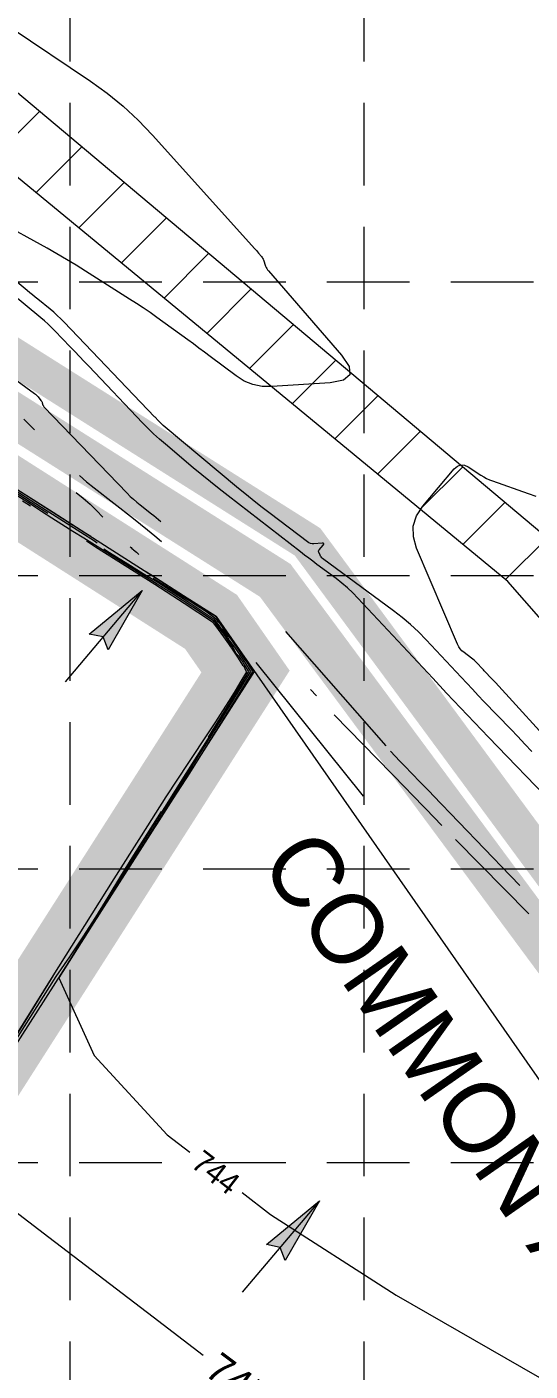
# Model space of a CAD drawing. Header units: feet. Extents: x 46644 to 49208, y 46045 to 47649.
# Drawn here: x 48399.9 to 48468.5, y 46978.4 to 47161.6 of the extents above; entities that cross this region are included whole.
import ezdxf
from ezdxf.enums import TextEntityAlignment as Align

# ---------------------------------------------------------------- set-up
doc = ezdxf.new("R2010")
doc.units = ezdxf.units.FT
doc.header["$MEASUREMENT"] = 0
doc.linetypes.add('DGN Style 3', pattern=[33.544038, 23.960027, -9.584011])
doc.linetypes.add('HIDDEN', pattern=[0.375, 0.25, -0.125])
for name, color, linetype, lineweight in [('06213 - LEVE 12', 1, 'Continuous', 0), ('EC', 35, 'Continuous', 0), ('Level 11', 1, 'Continuous', 0), ('Level 29', 1, 'Continuous', 0), ('Level 4', 1, 'Continuous', 0), ('Level 45', 1, 'Continuous', 0), ('Level 52', 1, 'Continuous', 0), ('LIMITS OF DISTURBANCE', 1, 'HIDDEN', 0), ('PC', 35, 'Continuous', 0), ('WATER', 5, 'Continuous', 0)]:
    doc.layers.add(name, color=color, linetype=linetype, lineweight=lineweight)
doc.layers.add('GRID', color=254, linetype='HIDDEN')
doc.layers.add('SILT FENCE', color=200, linetype='Continuous')
doc.styles.add('Style-WORKING', font='WORKING.shx')
doc.styles.add('SURVEY', font='surveyor.shx')

msp = doc.modelspace()

# ---------------------------------------------------------------- hatches: boundary and pattern name
at = {"layer": 'Level 52', "linetype": 'Continuous', "lineweight": 0}
for points in [[(48410.99, 47076.69), (48410.31, 47078.47), (48408.43, 47078.85), (48415.64, 47084.8)], [(48435.11, 46993.5), (48434.43, 46995.28), (48432.55, 46995.66), (48439.76, 47001.61)]]:
    msp.add_hatch(color=7, dxfattribs=at).paths.add_polyline_path(points)
at = {"layer": 'WATER', "linetype": 'Continuous', "lineweight": 0}
h = msp.add_hatch(dxfattribs=at)
h.set_pattern_fill('ANSI31', color=5, scale=60, style=0)
h.paths.add_polyline_path([(47234.61, 47371.47), (47425.77, 47353.38), (47562.81, 47348.2), (47698.75, 47363.16), (47828.73, 47359.45), (47993.61, 47351.28), (48151.81, 47348.08), (48190.09, 47328.51), (48335.49, 47205.78), (48484.84, 47080.17), (48554.66, 46994.05), (48591.31, 46911.7), (48595.79, 46702.83), (48600.27, 46501.42), (48596.32, 46378.19), (48587.52, 46378.92), (48590.06, 46460.95), (48589.78, 46610.28), (48587.74, 46799.14), (48584.14, 46908.25), (48541.99, 46998.67), (48465.41, 47086.02), (48286.37, 47233.69), (48196.42, 47308.7), (48128.4, 47343.27), (47949.02, 47342.24), (47704.87, 47356.11), (47558.16, 47338.14), (47236.72, 47365.35)])

# ---------------------------------------------------------------- linework, layer by layer
at = {"layer": '06213 - LEVE 12', "color": 7, "linetype": 'Continuous', "lineweight": 0}
msp.add_line((48362.34, 46966.29), (48430.91, 47073.77), dxfattribs=at)
at = {"layer": 'EC', "color": 35, "linetype": 'DGN Style 3', "lineweight": 0}
for p, q in [((48397.67, 47161.55), (48408.59, 47154.19)), ((48408.59, 47154.19), (48410.88, 47152.54)), ((48410.88, 47152.54), (48413.05, 47150.77)), ((48413.05, 47150.77), (48415.1, 47148.86)), ((48415.1, 47148.86), (48417.05, 47146.83)), ((48417.05, 47146.83), (48430.97, 47131.34)), ((48402.68, 47131.41), (48394.1, 47136.18)), ((48400, 47125.64), (48392.01, 47132.21)), ((48404.01, 47130.66), (48402.68, 47131.41)), ((48405.32, 47129.89), (48404.01, 47130.66)), ((48430.97, 47131.34), (48431.1, 47131.2)), ((48431.1, 47131.2), (48431.23, 47131.05)), ((48431.23, 47131.05), (48431.35, 47130.91)), ((48431.35, 47130.91), (48431.48, 47130.76)), ((48431.48, 47130.76), (48431.88, 47130.28)), ((48431.88, 47130.28), (48431.97, 47130.17)), ((48401.86, 47121.92), (48392.75, 47129.39)), ((48406.63, 47129.1), (48405.32, 47129.89)), ((48407.92, 47128.3), (48406.63, 47129.1)), ((48431.97, 47130.17), (48432.04, 47130.06)), ((48432.04, 47130.06), (48432.1, 47129.94)), ((48432.1, 47129.94), (48432.15, 47129.82)), ((48432.15, 47129.82), (48432.45, 47128.98)), ((48432.45, 47128.98), (48432.52, 47128.8)), ((48432.52, 47128.8), (48432.61, 47128.64)), ((48432.61, 47128.64), (48432.71, 47128.48)), ((48432.71, 47128.48), (48432.83, 47128.33)), ((48413.93, 47124.5), (48407.92, 47128.3)), ((48432.83, 47128.33), (48442.79, 47116.85)), ((48400.36, 47125.35), (48400, 47125.64)), ((48400.72, 47125.06), (48400.36, 47125.35)), ((48401.07, 47124.77), (48400.72, 47125.06)), ((48401.43, 47124.48), (48401.07, 47124.77)), ((48403.09, 47123.12), (48401.43, 47124.48)), ((48403.59, 47122.69), (48403.09, 47123.12)), ((48414.86, 47123.9), (48413.93, 47124.5)), ((48415.79, 47123.28), (48414.86, 47123.9)), ((48416.71, 47122.64), (48415.79, 47123.28)), ((48402.35, 47121.51), (48401.86, 47121.92)), ((48402.83, 47121.08), (48402.35, 47121.51)), ((48403.3, 47120.63), (48402.83, 47121.08)), ((48404.08, 47122.25), (48403.59, 47122.69)), ((48404.55, 47121.8), (48404.08, 47122.25)), ((48405.01, 47121.33), (48404.55, 47121.8)), ((48417.33, 47108.46), (48405.01, 47121.33)), ((48417.62, 47122), (48416.71, 47122.64)), ((48421.85, 47118.94), (48417.62, 47122)), ((48403.75, 47120.18), (48403.3, 47120.63)), ((48405.83, 47118), (48403.75, 47120.18)), ((48406.46, 47117.34), (48405.83, 47118)), ((48422.61, 47118.38), (48421.85, 47118.94)), ((48423.37, 47117.82), (48422.61, 47118.38)), ((48424.14, 47117.25), (48423.37, 47117.82)), ((48407.1, 47116.67), (48406.46, 47117.34)), ((48407.73, 47116), (48407.1, 47116.67)), ((48408.37, 47115.34), (48407.73, 47116)), ((48424.89, 47116.68), (48424.14, 47117.25)), ((48428.42, 47114.02), (48424.89, 47116.68)), ((48442.79, 47116.85), (48443.81, 47115.32)), ((48396.75, 47114.71), (48400.97, 47111.63)), ((48415.69, 47107.62), (48408.37, 47115.34)), ((48429.54, 47113.32), (48428.42, 47114.02)), ((48443.89, 47114.19), (48443.03, 47113.44)), ((48443.81, 47115.32), (48443.89, 47114.19)), ((48430.72, 47112.84), (48429.54, 47113.32)), ((48431.97, 47112.59), (48430.72, 47112.84)), ((48433.29, 47112.57), (48431.97, 47112.59)), ((48441.22, 47113.1), (48433.29, 47112.57)), ((48443.03, 47113.44), (48441.22, 47113.1)), ((48400.97, 47111.63), (48401.1, 47111.52)), ((48401.1, 47111.52), (48401.23, 47111.41)), ((48401.23, 47111.41), (48401.35, 47111.29)), ((48401.35, 47111.29), (48401.46, 47111.15)), ((48401.46, 47111.15), (48401.86, 47110.67)), ((48401.86, 47110.67), (48401.91, 47110.6)), ((48401.91, 47110.6), (48401.96, 47110.52)), ((48401.96, 47110.52), (48402, 47110.43)), ((48402, 47110.43), (48402.03, 47110.35)), ((48402.03, 47110.35), (48402.12, 47110.05)), ((48402.12, 47110.05), (48402.15, 47109.99)), ((48402.15, 47109.99), (48402.18, 47109.93)), ((48402.18, 47109.93), (48402.21, 47109.88)), ((48402.21, 47109.88), (48402.26, 47109.83)), ((48402.26, 47109.83), (48413.59, 47098.04)), ((48417.41, 47108.38), (48417.33, 47108.46)), ((48417.49, 47108.29), (48417.41, 47108.38)), ((48417.57, 47108.21), (48417.49, 47108.29)), ((48417.65, 47108.13), (48417.57, 47108.21)), ((48399.54, 47108.12), (48400.27, 47107.41)), ((48400.27, 47107.41), (48400.99, 47106.68)), ((48416.43, 47106.86), (48415.69, 47107.62)), ((48417.2, 47106.12), (48416.43, 47106.86)), ((48418.02, 47107.73), (48417.65, 47108.13)), ((48418.14, 47107.61), (48418.02, 47107.73)), ((48418.26, 47107.5), (48418.14, 47107.61)), ((48418.38, 47107.39), (48418.26, 47107.5)), ((48418.51, 47107.28), (48418.38, 47107.39)), ((48428.77, 47098.67), (48418.51, 47107.28)), ((48417.98, 47105.4), (48417.2, 47106.12)), ((48418.79, 47104.7), (48417.98, 47105.4)), ((48422.59, 47101.51), (48418.79, 47104.7)), ((48423.76, 47100.54), (48422.59, 47101.51)), ((48453.85, 47096.27), (48458.13, 47101.35)), ((48458.13, 47101.35), (48458.55, 47101.73)), ((48458.55, 47101.73), (48459.01, 47101.91)), ((48459.01, 47101.91), (48459.5, 47101.88)), ((48459.5, 47101.88), (48460.01, 47101.63)), ((48460.01, 47101.63), (48461.76, 47100.5)), ((48407.09, 47100.46), (48408.07, 47099.61)), ((48408.07, 47099.61), (48409.08, 47098.78)), ((48424.94, 47099.58), (48423.76, 47100.54)), ((48426.13, 47098.63), (48424.94, 47099.58)), ((48461.76, 47100.5), (48462.14, 47100.27)), ((48462.14, 47100.27), (48462.53, 47100.06)), ((48462.53, 47100.06), (48462.94, 47099.88)), ((48462.94, 47099.88), (48463.35, 47099.72)), ((48463.35, 47099.72), (48468.21, 47098.01)), ((48406.65, 47098.13), (48407.61, 47097.35)), ((48407.61, 47097.35), (48408.54, 47096.53)), ((48409.08, 47098.78), (48414.45, 47094.59)), ((48413.59, 47098.04), (48414.01, 47097.61)), ((48414.01, 47097.61), (48414.45, 47097.21)), ((48427.33, 47097.69), (48426.13, 47098.63)), ((48437.2, 47090.03), (48427.33, 47097.69)), ((48429.82, 47097.8), (48428.77, 47098.67)), ((48430.89, 47096.94), (48429.82, 47097.8)), ((48468.21, 47098.01), (48469.24, 47097.63)), ((48408.54, 47096.53), (48409.43, 47095.67)), ((48409.43, 47095.67), (48410.29, 47094.77)), ((48414.45, 47097.21), (48414.89, 47096.82)), ((48414.89, 47096.82), (48415.36, 47096.44)), ((48415.36, 47096.44), (48416.89, 47095.24)), ((48431.97, 47096.09), (48430.89, 47096.94)), ((48433.05, 47095.26), (48431.97, 47096.09)), ((48452.98, 47094.94), (48453.85, 47096.27)), ((48414.45, 47094.59), (48415.42, 47093.82)), ((48415.42, 47093.82), (48416.38, 47093.04)), ((48416.89, 47095.24), (48417.22, 47094.99)), ((48417.22, 47094.99), (48417.54, 47094.72)), ((48417.54, 47094.72), (48417.86, 47094.46)), ((48417.86, 47094.46), (48418.18, 47094.19)), ((48438.15, 47091.41), (48433.05, 47095.26)), ((48452.55, 47093.55), (48452.98, 47094.94)), ((48452.56, 47092.09), (48452.55, 47093.55)), ((48416.38, 47093.04), (48417.34, 47092.25)), ((48417.34, 47092.25), (48418.29, 47091.45)), ((48453, 47090.56), (48452.56, 47092.09)), ((48414.02, 47090.74), (48414.13, 47090.63)), ((48414.13, 47090.63), (48414.24, 47090.52)), ((48414.24, 47090.52), (48414.35, 47090.42)), ((48414.35, 47090.42), (48414.47, 47090.32)), ((48414.47, 47090.32), (48414.86, 47089.99)), ((48414.86, 47089.99), (48414.94, 47089.92)), ((48414.94, 47089.92), (48415.02, 47089.85)), ((48437.75, 47089.6), (48437.2, 47090.03)), ((48438.35, 47091.29), (48438.15, 47091.41)), ((48438.56, 47091.2), (48438.35, 47091.29)), ((48438.79, 47091.16), (48438.56, 47091.2)), ((48439.02, 47091.15), (48438.79, 47091.16)), ((48440.14, 47091.23), (48439.02, 47091.15)), ((48439.65, 47090.17), (48439.68, 47090.25)), ((48439.65, 47090.09), (48439.65, 47090.17)), ((48439.68, 47090), (48439.65, 47090.09)), ((48439.68, 47090.25), (48439.73, 47090.33)), ((48439.85, 47089.58), (48439.68, 47090)), ((48439.73, 47090.33), (48440.27, 47090.97)), ((48440.28, 47091.22), (48440.14, 47091.23)), ((48440.27, 47090.97), (48440.35, 47091.09)), ((48440.35, 47091.18), (48440.28, 47091.22)), ((48440.35, 47091.09), (48440.35, 47091.18)), ((48458.57, 47077.45), (48453, 47090.56)), ((48415.02, 47089.85), (48415.1, 47089.78)), ((48415.1, 47089.78), (48415.18, 47089.71)), ((48438.31, 47089.18), (48437.75, 47089.6)), ((48438.87, 47088.76), (48438.31, 47089.18)), ((48439.43, 47088.34), (48438.87, 47088.76)), ((48442.05, 47086.4), (48439.43, 47088.34)), ((48439.92, 47089.46), (48439.85, 47089.58)), ((48439.99, 47089.35), (48439.92, 47089.46)), ((48440.08, 47089.25), (48439.99, 47089.35)), ((48440.19, 47089.16), (48440.08, 47089.25)), ((48449.85, 47082.03), (48440.19, 47089.16)), ((48442.84, 47085.79), (48442.05, 47086.4)), ((48443.6, 47085.15), (48442.84, 47085.79)), ((48444.32, 47084.47), (48443.6, 47085.15)), ((48445.02, 47083.76), (48444.32, 47084.47)), ((48455.21, 47072.82), (48445.02, 47083.76)), ((48451.03, 47081.12), (48449.85, 47082.03)), ((48452.17, 47080.15), (48451.03, 47081.12)), ((48435.15, 47079.22), (48448.83, 47063.6)), ((48453.26, 47079.13), (48452.17, 47080.15)), ((48454.3, 47078.07), (48453.26, 47079.13)), ((48459.05, 47072.96), (48454.3, 47078.07)), ((48458.74, 47077.12), (48458.57, 47077.45)), ((48458.94, 47076.83), (48458.74, 47077.12)), ((48459.18, 47076.56), (48458.94, 47076.83)), ((48459.46, 47076.32), (48459.18, 47076.56)), ((48460.47, 47075.58), (48459.46, 47076.32)), ((48460.66, 47075.43), (48460.47, 47075.58)), ((48460.85, 47075.27), (48460.66, 47075.43)), ((48461.03, 47075.11), (48460.85, 47075.27)), ((48431.09, 47074.97), (48445.72, 47056.75)), ((48461.2, 47074.93), (48461.03, 47075.11)), ((48461.98, 47074.09), (48461.2, 47074.93)), ((48462.1, 47073.97), (48461.98, 47074.09)), ((48462.22, 47073.84), (48462.1, 47073.97)), ((48462.34, 47073.71), (48462.22, 47073.84)), ((48462.46, 47073.58), (48462.34, 47073.71)), ((48463.03, 47072.99), (48462.46, 47073.58)), ((48457.09, 47070.8), (48455.21, 47072.82)), ((48459.82, 47072.14), (48459.05, 47072.96)), ((48460.6, 47071.32), (48459.82, 47072.14)), ((48463.2, 47072.81), (48463.03, 47072.99)), ((48463.37, 47072.63), (48463.2, 47072.81)), ((48463.55, 47072.44), (48463.37, 47072.63)), ((48463.72, 47072.26), (48463.55, 47072.44)), ((48476.93, 47057.74), (48463.72, 47072.26)), ((48438.57, 47071.31), (48439.36, 47070.43)), ((48458.99, 47068.8), (48457.09, 47070.8)), ((48461.38, 47070.5), (48460.6, 47071.32)), ((48462.16, 47069.68), (48461.38, 47070.5)), ((48460.89, 47066.79), (48458.99, 47068.8)), ((48465.81, 47065.88), (48462.16, 47069.68)), ((48441.79, 47067.83), (48451.59, 47057.79)), ((48462.8, 47064.8), (48460.89, 47066.79)), ((48471.72, 47055.52), (48462.8, 47064.8)), ((48466.77, 47064.88), (48465.81, 47065.88)), ((48467.73, 47063.86), (48466.77, 47064.88)), ((48449.45, 47062.91), (48450.07, 47062.23)), ((48468.67, 47062.85), (48467.73, 47063.86)), ((48450.07, 47062.23), (48450.7, 47061.55)), ((48450.7, 47061.55), (48451.35, 47060.89)), ((48451.35, 47060.89), (48453.46, 47058.72)), ((48451.59, 47057.79), (48452.26, 47057.1)), ((48452.26, 47057.1), (48452.93, 47056.42)), ((48453.46, 47058.72), (48453.91, 47058.26)), ((48453.91, 47058.26), (48454.36, 47057.79)), ((48454.36, 47057.79), (48454.81, 47057.33)), ((48454.81, 47057.33), (48455.26, 47056.86)), ((48452.93, 47056.42), (48453.59, 47055.73)), ((48453.59, 47055.73), (48454.26, 47055.04)), ((48455.26, 47056.86), (48465.74, 47045.94)), ((48454.26, 47055.04), (48456.42, 47052.78)), ((48458.29, 47050.86), (48468.3, 47040.74)), ((48465.74, 47045.94), (48466.18, 47045.48)), ((48466.18, 47045.48), (48466.63, 47045.02)), ((48466.63, 47045.02), (48467.07, 47044.57))]:
    msp.add_line(p, q, dxfattribs=at)
at = {"layer": 'GRID', "color": 252, "linetype": 'HIDDEN', "lineweight": 0, "ltscale": 45}
for p, q in [((48405.8, 47606.85), (48405.8, 46206.68)), ((48445.8, 47606.85), (48445.8, 46206.68)), ((46685.8, 47126.85), (49165.8, 47126.85)), ((46685.8, 47086.85), (49165.8, 47086.85)), ((46685.8, 47046.85), (49165.8, 47046.85)), ((46685.8, 47006.85), (49165.8, 47006.85))]:
    msp.add_line(p, q, dxfattribs=at)
at = {"layer": 'Level 29', "color": 34, "linetype": 'Continuous', "lineweight": 0, "const_width": 10, "flags": 128}
msp.add_lwpolyline([(48372.26, 46983.68), (48429.71, 47073.75), (48425.01, 47080.51), (48263.65, 47183.45)], dxfattribs=at)
msp.add_lwpolyline([(48372.26, 46983.68), (48429.71, 47073.75), (48425.01, 47080.51), (48263.65, 47183.45)], dxfattribs=at)
at = {"layer": 'Level 4', "color": 7, "linetype": 'Continuous', "lineweight": 0}
for p, q in [((48057.75, 47315.99), (48425.71, 47081.25)), ((48425.71, 47081.25), (48520.03, 46945.76))]:
    msp.add_line(p, q, dxfattribs=at)
at = {"layer": 'Level 45', "color": 97, "linetype": 'Continuous', "lineweight": 0}
for p, q in [((48415.64, 47084.8), (48405.15, 47072.35)), ((48439.76, 47001.61), (48429.27, 46989.16))]:
    msp.add_line(p, q, dxfattribs=at)
at = {"layer": 'Level 52', "color": 7, "linetype": 'Continuous', "lineweight": 0, "flags": 128}
for points in [[(48410.99, 47076.69), (48410.31, 47078.47), (48408.43, 47078.85), (48415.64, 47084.8)], [(48435.11, 46993.5), (48434.43, 46995.28), (48432.55, 46995.66), (48439.76, 47001.61)]]:
    msp.add_lwpolyline(points, close=True, dxfattribs=at)
at = {"layer": 'LIMITS OF DISTURBANCE', "color": 1, "linetype": 'HIDDEN', "lineweight": 0, "ltscale": 100, "const_width": 5}
msp.add_lwpolyline([(48545.9, 46901.99), (48530.75, 46965.75), (48438.15, 47091.41), (48057.34, 47332.04), (48057.38, 47364.09), (47988.18, 47367.05), (47993.62, 47462), (48019.24, 47548.29), (47922.55, 47572.55), (47894.55, 47389.55), (47873.41, 47386.73), (47887.03, 47366.08), (47882.94, 47325.91), (47684.6, 47325.11)], dxfattribs=at)
at = {"layer": 'PC', "color": 35, "linetype": 'Continuous', "lineweight": 0, "flags": 128}
for points in [[(48331.63, 47141.26), (48337.23, 47137.64), (48354.01, 47126.76), (48365.2, 47119.51), (48368.67, 47117.25), (48371.96, 47115.12), (48375.09, 47113.09), (48378.09, 47111.14), (48381.01, 47109.26), (48383.86, 47107.42), (48386.39, 47105.8), (48388.9, 47104.2), (48391.4, 47102.61), (48393.88, 47101.03), (48396.36, 47099.45), (48398.84, 47097.86), (48401.29, 47096.28), (48402.81, 47095.3)], [(48365.35, 47119.75), (48370.43, 47116.45), (48375.39, 47113.24), (48380.07, 47110.2), (48384.37, 47107.41), (48388.14, 47104.97), (48391.25, 47102.97), (48392.62, 47102.09), (48393.85, 47101.31), (48395.01, 47100.57), (48396.2, 47099.81), (48397.48, 47098.99), (48398.96, 47098.05), (48401.93, 47096.15), (48405.41, 47093.92), (48409.14, 47091.53), (48409.52, 47091.29)], [(48398.72, 47097.68), (48400.41, 47096.58), (48401.91, 47095.61), (48403.32, 47094.7), (48404.71, 47093.82), (48406.2, 47092.89), (48407.68, 47091.97), (48410.58, 47090.16), (48413.57, 47088.29), (48416.61, 47086.38), (48419.62, 47084.46), (48422.53, 47082.56), (48425.34, 47080.69), (48425.89, 47079.94), (48426.44, 47079.19), (48426.97, 47078.45), (48427.48, 47077.72), (48427.97, 47077.01), (48428.4, 47076.26), (48428.76, 47075.88), (48429.04, 47075.46), (48429.32, 47075.04), (48429.58, 47074.61), (48429.82, 47074.15), (48430.1, 47073.75), (48427.67, 47069.72), (48425.13, 47065.6), (48424.64, 47064.82)], [(48408.64, 47092.13), (48407.95, 47092.57), (48403.51, 47095.41), (48399.07, 47098.24)], [(48399.35, 47097.01), (48399.95, 47096.62), (48400.42, 47096.32)], [(48408.04, 47091.54), (48409.3, 47090.74), (48413.32, 47088.21), (48417.37, 47085.63), (48421.36, 47083.05), (48425.23, 47080.5), (48425.97, 47079.49), (48426.7, 47078.49), (48427.39, 47077.5), (48428.05, 47076.53), (48428.69, 47075.57), (48429.28, 47074.6), (48429.44, 47074.51), (48429.52, 47074.34), (48429.6, 47074.17), (48429.67, 47074), (48429.73, 47073.83), (48429.82, 47073.72), (48429.09, 47072.42), (48428.32, 47071.13), (48427.48, 47069.78), (48426.58, 47068.37), (48425.63, 47066.91), (48424.64, 47065.4), (48421.94, 47061.35), (48418.87, 47056.66), (48415.48, 47051.37), (48411.78, 47045.52), (48407.78, 47039.14), (48403.49, 47032.27), (48397.94, 47023.4)], [(48410.4, 47090.46), (48411.19, 47089.96), (48413.67, 47088.42), (48415.79, 47087.1), (48417.89, 47085.81), (48419.93, 47084.53), (48421.87, 47083.28), (48423.69, 47082.07), (48425.44, 47080.88), (48425.8, 47080.38), (48426.18, 47079.89), (48426.55, 47079.4), (48426.9, 47078.91), (48427.25, 47078.43), (48427.51, 47077.92), (48428.05, 47077.26), (48428.53, 47076.59), (48429.01, 47075.9), (48429.48, 47075.2), (48429.92, 47074.48), (48430.38, 47073.76), (48426.19, 47066.94), (48421.92, 47060.05), (48417.58, 47053.1), (48413.18, 47046.1), (48408.74, 47039.07), (48404.28, 47032.03)], [(48430.91, 47073.77), (48429.18, 47076.26), (48427.45, 47078.75), (48425.71, 47081.25), (48421.27, 47084.08), (48416.83, 47086.91), (48416.23, 47087.29)], [(48417.12, 47086.47), (48419.52, 47084.96), (48420.91, 47084.11), (48422.11, 47083.36), (48423.15, 47082.71), (48424.04, 47082.13), (48424.79, 47081.6), (48425.52, 47081.08), (48425.74, 47080.83), (48425.94, 47080.58), (48426.15, 47080.33), (48426.35, 47080.08), (48426.56, 47079.81), (48426.63, 47079.57), (48427.34, 47078.64), (48428.02, 47077.7), (48428.7, 47076.74), (48429.36, 47075.77), (48430, 47074.77), (48430.65, 47073.77), (48428.56, 47070.33), (48426.43, 47066.87), (48424.26, 47063.4), (48422.06, 47059.91), (48419.83, 47056.41), (48417.6, 47052.9)], [(48430.38, 47073.76), (48425.98, 47066.81), (48421.59, 47059.85), (48417.21, 47052.9), (48412.87, 47045.94), (48408.55, 47038.98), (48404.28, 47032.03), (48409.1, 47021.41), (48419.05, 47010.64), (48422.12, 47008.26)], [(48418.23, 47054.67), (48417.13, 47052.93), (48414.47, 47048.72), (48412.7, 47045.84), (48410.97, 47043.02), (48409.28, 47040.29), (48407.57, 47037.59), (48405.76, 47034.89), (48403.89, 47032.17), (48401.3, 47028.1), (48398.7, 47024.01), (48396.12, 47019.91), (48393.57, 47015.81), (48391.08, 47011.7), (48388.69, 47007.59), (48402.92, 46996.69), (48417.14, 46985.8), (48423.95, 46980.59)], [(48403.52, 47032.32), (48388.31, 47007.73)], [(48429.24, 47002.75), (48433.1, 46999.76), (48450.24, 46988.78), (48469.43, 46977.73), (48489.65, 46966.66)]]:
    msp.add_lwpolyline(points, dxfattribs=at)
at = {"layer": 'SILT FENCE', "linetype": 'Continuous', "lineweight": 0, "const_width": 6}
msp.add_lwpolyline([(47960.89, 47337.14), (47964.24, 47319.46), (48059.79, 47319.3), (48271.66, 47188.73), (48433.75, 47086.16), (48525.13, 46962.65), (48558.3, 46824.36), (48553.08, 46411.84), (48553.16, 46409.7), (48334.38, 46390.99), (48041.78, 46578.97), (47979.26, 46521.69)], dxfattribs=at)
at = {"layer": 'WATER', "color": 5, "linetype": 'Continuous', "lineweight": 0}
msp.add_lwpolyline([(47698.75, 47363.16), (47828.73, 47359.45), (47993.61, 47351.28), (48151.81, 47348.08), (48190.09, 47328.51), (48335.49, 47205.78), (48484.84, 47080.17), (48554.66, 46994.05), (48591.31, 46911.7), (48595.79, 46702.83), (48600.27, 46501.42), (48596.32, 46378.19), (48587.52, 46378.92), (48590.06, 46460.95), (48589.78, 46610.28), (48587.74, 46799.14), (48584.14, 46908.25), (48541.99, 46998.67), (48465.41, 47086.02), (48286.37, 47233.69), (48196.42, 47308.7), (48128.4, 47343.27), (47949.02, 47342.24), (47704.87, 47356.11)], dxfattribs=at)

# ---------------------------------------------------------------- texts
at = {"layer": 'Level 11', "color": 7, "linetype": 'Continuous', "lineweight": 0, "insert": (48470.44, 47000.02), "char_height": 9.6, "attachment_point": 5, "rotation": 304.886, "line_spacing_factor": 0.722892, "style": 'SURVEY'}
msp.add_mtext('\\FENGINEERING.shx;COMMON AREA C-3', dxfattribs=at)
at = {"layer": 'PC', "color": 35, "linetype": 'Continuous', "lineweight": 0, "style": 'Style-WORKING'}
for s, height, rotation, p in [('744', 3, 322.2373, (48425.68, 47005.51)), ('745', 4, 323.0761, (48428.71, 46976.94))]:
    msp.add_text(s, height=height, rotation=rotation, dxfattribs=at).set_placement(p, align=Align.MIDDLE_CENTER)

doc.saveas('drawing.dxf')
